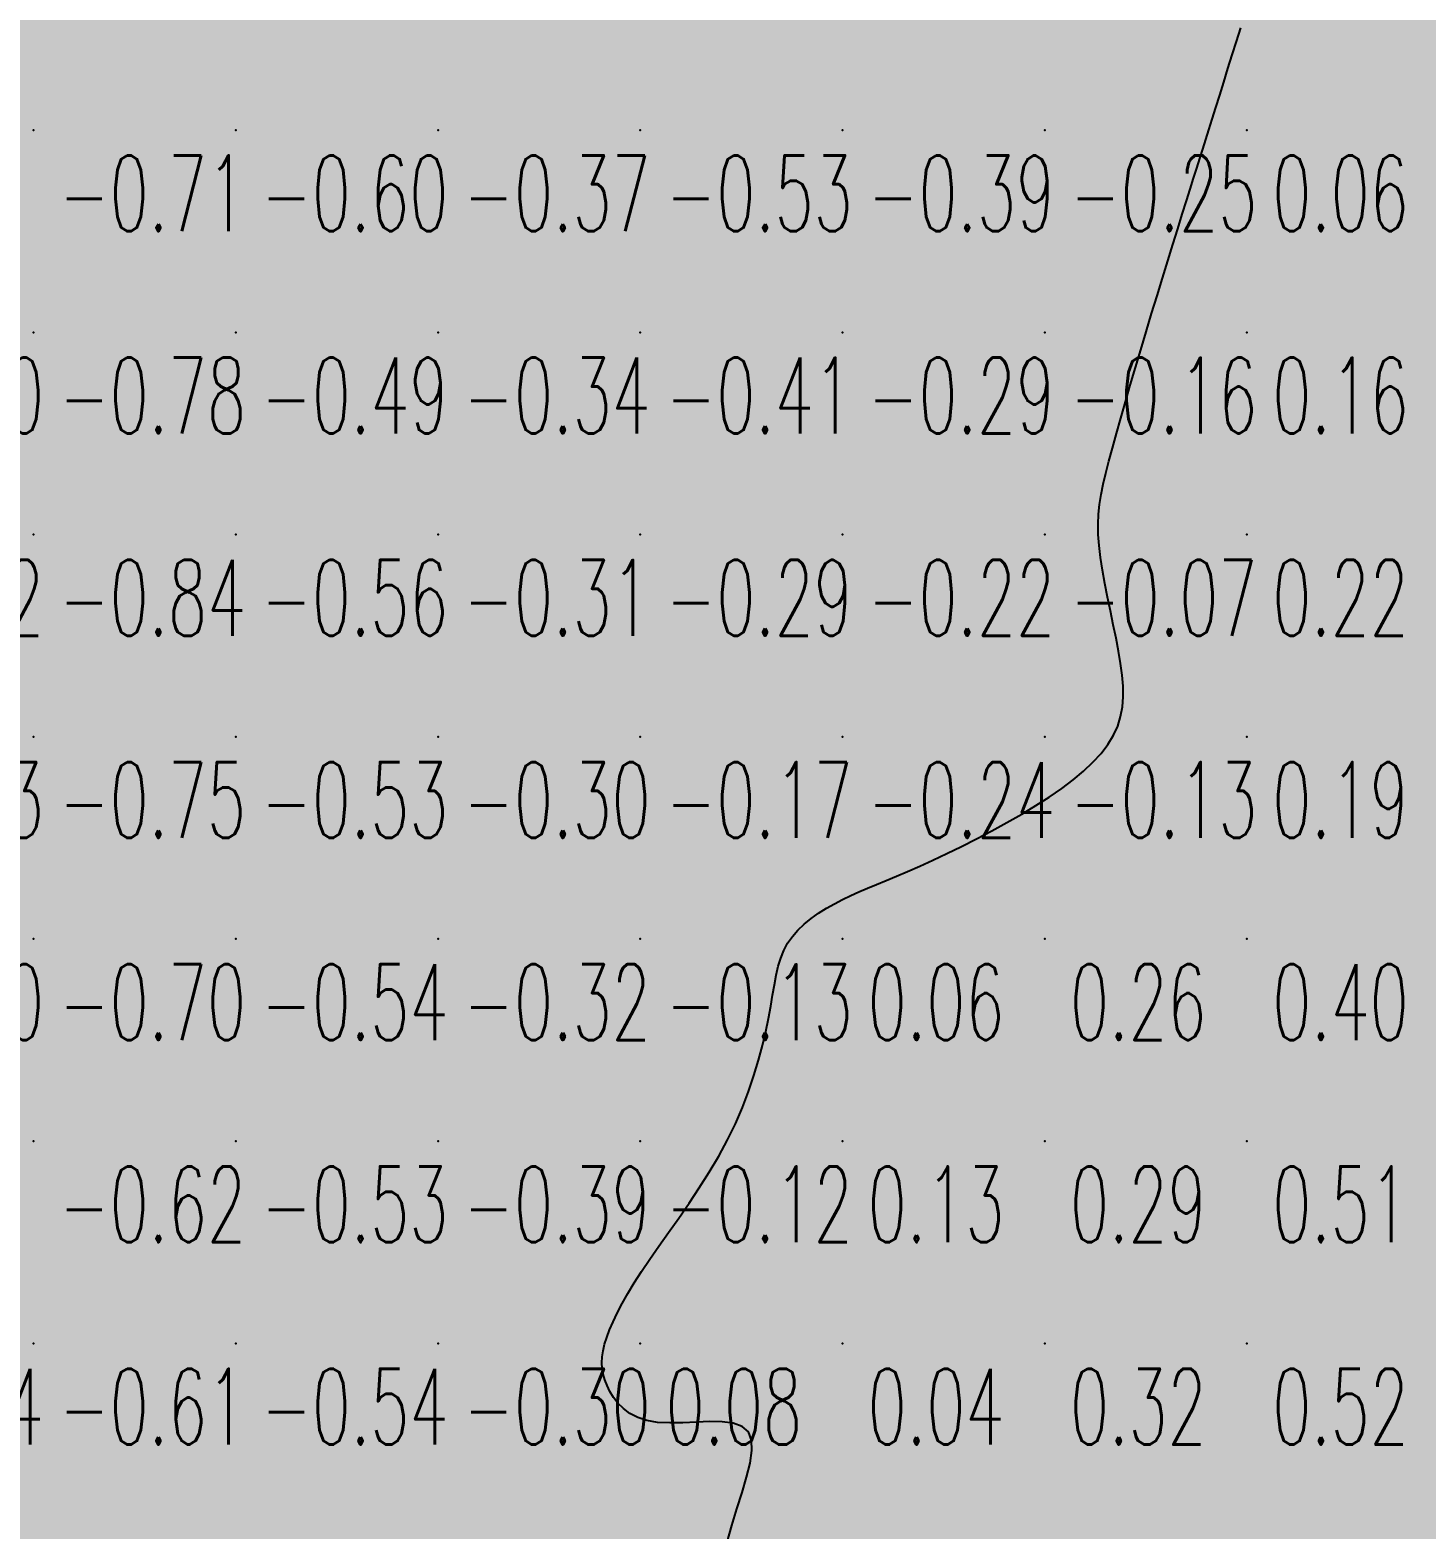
# Model space of a CAD drawing. Header units: millimetres. Extents: x 88261 to 90953, y 390274 to 392322.
# Drawn here: x 90540.1 to 90609.1, y 390658.1 to 390732.2 of the extents above; entities that cross this region are included whole.
import ezdxf
from ezdxf.enums import TextEntityAlignment as Align

# ---------------------------------------------------------------- set-up
doc = ezdxf.new("R2010")
doc.units = ezdxf.units.MM
doc.header["$LTSCALE"] = 25
for name, color, linetype in [('CN_04_00', 242, 'Continuous'), ('COTEAlt', 7, 'Continuous'), ('TN_COLORIAGE', 7, 'Continuous')]:
    doc.layers.add(name, color=color, linetype=linetype)
doc.styles.add('Simplex 1.0', font='Simplex.shx', dxfattribs={"width": 0.99, "height": 2.5})
doc.styles.get("Standard").update_dxf_attribs({"font": 'times.ttf'})

# ---------------------------------------------------------------- blocks, each defined once
blk = doc.blocks.new('COTE')
at = {"color": 0}
blk.add_point((0, 0), dxfattribs=at)
at = {"layer": 'COTEAlt'}
blk.add_attdef('ALT', text='', height=3.75, dxfattribs=at).set_placement((1.25, -1.25), align=Align.TOP_LEFT)

msp = doc.modelspace()

# ---------------------------------------------------------------- linework, layer by layer
at = {"layer": 'CN_04_00', "flags": 128}
msp.add_lwpolyline([(90574.553, 390657.401), (90574.777, 390658.231), (90575.028, 390659.057), (90575.281, 390659.859), (90575.506, 390660.62), (90575.677, 390661.319), (90575.767, 390661.938), (90575.748, 390662.458), (90575.593, 390662.858), (90575.285, 390663.129), (90574.843, 390663.287), (90574.298, 390663.36), (90573.682, 390663.372), (90573.023, 390663.35), (90572.354, 390663.319), (90571.704, 390663.305), (90571.103, 390663.334), (90570.576, 390663.426), (90570.123, 390663.577), (90569.738, 390663.777), (90569.414, 390664.015), (90569.145, 390664.282), (90568.925, 390664.568), (90568.748, 390664.863), (90568.607, 390665.157), (90568.497, 390665.442), (90568.418, 390665.721), (90568.369, 390665.999), (90568.351, 390666.28), (90568.364, 390666.57), (90568.408, 390666.872), (90568.483, 390667.193), (90568.59, 390667.538), (90568.729, 390667.909), (90568.901, 390668.31), (90569.108, 390668.741), (90569.352, 390669.205), (90569.633, 390669.702), (90569.954, 390670.234), (90570.316, 390670.802), (90570.721, 390671.408), (90571.167, 390672.052), (90571.647, 390672.73), (90572.148, 390673.44), (90572.658, 390674.175), (90573.167, 390674.933), (90573.663, 390675.71), (90574.134, 390676.5), (90574.569, 390677.3), (90574.959, 390678.105), (90575.304, 390678.909), (90575.607, 390679.704), (90575.87, 390680.484), (90576.098, 390681.242), (90576.291, 390681.971), (90576.454, 390682.663), (90576.589, 390683.312), (90576.7, 390683.913), (90576.795, 390684.467), (90576.882, 390684.978), (90576.972, 390685.45), (90577.074, 390685.888), (90577.195, 390686.294), (90577.346, 390686.673), (90577.536, 390687.028), (90577.77, 390687.363), (90578.047, 390687.678), (90578.359, 390687.975), (90578.701, 390688.253), (90579.067, 390688.513), (90579.451, 390688.756), (90579.847, 390688.982), (90580.249, 390689.192), (90580.653, 390689.386), (90581.064, 390689.571), (90581.489, 390689.753), (90581.935, 390689.939), (90582.409, 390690.134), (90582.917, 390690.344), (90583.467, 390690.578), (90584.065, 390690.84), (90584.716, 390691.136), (90585.41, 390691.463), (90586.135, 390691.816), (90586.88, 390692.192), (90587.632, 390692.586), (90588.379, 390692.993), (90589.109, 390693.411), (90589.81, 390693.833), (90590.471, 390694.257), (90591.087, 390694.682), (90591.655, 390695.111), (90592.172, 390695.542), (90592.633, 390695.977), (90593.036, 390696.416), (90593.376, 390696.861), (90593.651, 390697.312), (90593.858, 390697.77), (90594.003, 390698.239), (90594.09, 390698.722), (90594.127, 390699.222), (90594.12, 390699.744), (90594.075, 390700.291), (90593.998, 390700.866), (90593.896, 390701.474), (90593.774, 390702.115), (90593.64, 390702.781), (90593.5, 390703.462), (90593.36, 390704.146), (90593.228, 390704.823), (90593.108, 390705.482), (90593.009, 390706.113), (90592.936, 390706.704), (90592.896, 390707.249), (90592.887, 390707.759), (90592.908, 390708.246), (90592.958, 390708.727), (90593.037, 390709.215), (90593.141, 390709.724), (90593.271, 390710.269), (90593.425, 390710.864), (90593.601, 390711.52), (90593.797, 390712.233), (90594.01, 390712.994), (90594.239, 390713.798), (90594.481, 390714.634), (90594.734, 390715.497), (90594.995, 390716.378), (90595.262, 390717.27), (90595.533, 390718.164), (90595.804, 390719.052), (90596.072, 390719.924), (90596.334, 390720.772), (90596.587, 390721.586), (90596.828, 390722.358), (90597.053, 390723.077), (90597.259, 390723.736), (90597.445, 390724.328), (90597.613, 390724.866), (90597.769, 390725.364), (90597.917, 390725.837), (90598.063, 390726.3), (90598.21, 390726.77), (90598.363, 390727.26), (90598.528, 390727.786), (90598.708, 390728.36), (90598.901, 390728.974), (90599.103, 390729.619), (90599.311, 390730.283), (90599.522, 390730.957), (90599.733, 390731.63), (90599.94, 390732.292)], dxfattribs=at)
at = {"layer": 'TN_COLORIAGE', "color": 91}
for points in [[(90530.249, 390727.239, -0.656), (90540.249, 390727.239, -0.656), (90540.249, 390737.239, -0.656)], [(90530.249, 390737.239, -0.656), (90530.249, 390727.239, -0.656), (90540.249, 390737.239, -0.656)], [(90540.249, 390727.239, -0.654), (90550.249, 390727.239, -0.654), (90550.249, 390737.239, -0.654)], [(90540.249, 390737.239, -0.654), (90540.249, 390727.239, -0.654), (90550.249, 390737.239, -0.654)], [(90550.249, 390727.239, -0.567), (90560.249, 390727.239, -0.567), (90560.249, 390737.239, -0.567)], [(90550.249, 390737.239, -0.567), (90550.249, 390727.239, -0.567), (90560.249, 390737.239, -0.567)], [(90560.249, 390727.239, -0.63), (90570.249, 390727.239, -0.63), (90570.249, 390737.239, -0.63)], [(90560.249, 390737.239, -0.63), (90560.249, 390727.239, -0.63), (90570.249, 390737.239, -0.63)], [(90570.249, 390727.239, -0.493), (90580.249, 390727.239, -0.493), (90580.249, 390737.239, -0.493)], [(90570.249, 390737.239, -0.493), (90570.249, 390727.239, -0.493), (90580.249, 390737.239, -0.493)], [(90580.249, 390727.239, -0.352), (90590.249, 390727.239, -0.352), (90590.249, 390737.239, -0.352)], [(90580.249, 390737.239, -0.352), (90580.249, 390727.239, -0.352), (90590.249, 390737.239, -0.352)], [(90590.249, 390737.239, -0.039), (90590.249, 390727.239, -0.039), (90600.249, 390737.239, -0.039)], [(90590.249, 390727.239), (90598.357, 390727.239), (90600.249, 390737.239), (90600.249, 390733.277)], [(90530.249, 390717.239, -0.708), (90540.249, 390717.239, -0.708), (90540.249, 390727.239, -0.708)], [(90530.249, 390727.239, -0.708), (90530.249, 390717.239, -0.708), (90540.249, 390727.239, -0.708)], [(90540.249, 390717.239, -0.596), (90550.249, 390717.239, -0.596), (90550.249, 390727.239, -0.596)], [(90540.249, 390727.239, -0.596), (90540.249, 390717.239, -0.596), (90550.249, 390727.239, -0.596)], [(90550.249, 390717.239, -0.368), (90560.249, 390717.239, -0.368), (90560.249, 390727.239, -0.368)], [(90550.249, 390727.239, -0.368), (90550.249, 390717.239, -0.368), (90560.249, 390727.239, -0.368)], [(90560.249, 390717.239, -0.533), (90570.249, 390717.239, -0.533), (90570.249, 390727.239, -0.533)], [(90560.249, 390727.239, -0.533), (90560.249, 390717.239, -0.533), (90570.249, 390727.239, -0.533)], [(90570.249, 390717.239, -0.393), (90580.249, 390717.239, -0.393), (90580.249, 390727.239, -0.393)], [(90570.249, 390727.239, -0.393), (90570.249, 390717.239, -0.393), (90580.249, 390727.239, -0.393)], [(90580.249, 390717.239, -0.254), (90590.249, 390717.239, -0.254), (90590.249, 390727.239, -0.254)], [(90580.249, 390727.239, -0.254), (90580.249, 390717.239, -0.254), (90590.249, 390727.239, -0.254)], [(90590.249, 390727.239), (90598.357, 390727.239), (90590.249, 390717.239), (90597.494, 390724.484)], [(90595.223, 390717.239, -0.156), (90597.494, 390724.484, -0.156), (90590.249, 390717.239, -0.156)], [(90530.249, 390717.035, -0.776), (90533.76, 390710.751, -0.776), (90530.249, 390717.239, -0.776), (90540.249, 390717.239, -0.776)], [(90534.616, 390707.239, -0.776), (90533.76, 390710.751, -0.776), (90540.249, 390707.239, -0.776), (90540.249, 390717.239, -0.776)], [(90540.249, 390707.239, -0.492), (90550.249, 390707.239, -0.492), (90550.249, 390717.239, -0.492)], [(90540.249, 390717.239, -0.492), (90540.249, 390707.239, -0.492), (90550.249, 390717.239, -0.492)], [(90550.249, 390707.239, -0.339), (90560.249, 390707.239, -0.339), (90560.249, 390717.239, -0.339)], [(90550.249, 390717.239, -0.339), (90550.249, 390707.239, -0.339), (90560.249, 390717.239, -0.339)], [(90560.249, 390707.239, -0.415), (90570.249, 390707.239, -0.415), (90570.249, 390717.239, -0.415)], [(90560.249, 390717.239, -0.415), (90560.249, 390707.239, -0.415), (90570.249, 390717.239, -0.415)], [(90570.249, 390707.239, -0.288), (90580.249, 390707.239, -0.288), (90580.249, 390717.239, -0.288)], [(90570.249, 390717.239, -0.288), (90570.249, 390707.239, -0.288), (90580.249, 390717.239, -0.288)], [(90580.249, 390707.239, -0.156), (90590.249, 390707.239, -0.156), (90590.249, 390717.239, -0.156)], [(90580.249, 390717.239, -0.156), (90580.249, 390707.239, -0.156), (90590.249, 390717.239, -0.156)], [(90590.249, 390717.239), (90595.223, 390717.239), (90590.249, 390707.239), (90593.186, 390710.176)], [(90592.583, 390707.239, -0.065), (90593.186, 390710.176, -0.065), (90590.249, 390707.239, -0.065)], [(90534.757, 390701.748, -0.746), (90533.608, 390697.239, -0.746), (90540.249, 390707.239, -0.746), (90540.249, 390697.239, -0.746)], [(90534.616, 390707.239, -0.843), (90534.757, 390701.748, -0.843), (90540.249, 390707.239, -0.843)], [(90540.249, 390697.239, -0.559), (90550.249, 390697.239, -0.559), (90550.249, 390707.239, -0.559)], [(90540.249, 390707.239, -0.559), (90540.249, 390697.239, -0.559), (90550.249, 390707.239, -0.559)], [(90550.249, 390697.239, -0.312), (90560.249, 390697.239, -0.312), (90560.249, 390707.239, -0.312)], [(90550.249, 390707.239, -0.312), (90550.249, 390697.239, -0.312), (90560.249, 390707.239, -0.312)], [(90560.249, 390697.239, -0.294), (90570.249, 390697.239, -0.294), (90570.249, 390707.239, -0.294)], [(90560.249, 390707.239, -0.294), (90560.249, 390697.239, -0.294), (90570.249, 390707.239, -0.294)], [(90570.249, 390697.239, -0.22), (90580.249, 390697.239, -0.22), (90580.249, 390707.239, -0.22)], [(90570.249, 390707.239, -0.22), (90570.249, 390697.239, -0.22), (90580.249, 390707.239, -0.22)], [(90580.249, 390697.239, -0.065), (90590.249, 390697.239, -0.065), (90590.249, 390707.239, -0.065)], [(90580.249, 390707.239, -0.065), (90580.249, 390697.239, -0.065), (90590.249, 390707.239, -0.065)], [(90590.249, 390697.239), (90594.1, 390701.091), (90590.249, 390707.239), (90592.583, 390707.239)], [(90594.1, 390701.091, -0.135), (90594.39, 390697.239, -0.135), (90590.249, 390697.239, -0.135)], [(90530.249, 390687.239, -0.746), (90540.249, 390687.239, -0.746), (90540.249, 390697.239, -0.746)], [(90530.249, 390687.565, -0.746), (90533.608, 390697.239, -0.746), (90530.249, 390687.239, -0.746), (90540.249, 390697.239, -0.746)], [(90540.249, 390687.239, -0.528), (90550.249, 390687.239, -0.528), (90550.249, 390697.239, -0.528)], [(90540.249, 390697.239, -0.528), (90540.249, 390687.239, -0.528), (90550.249, 390697.239, -0.528)], [(90550.249, 390687.239, -0.301), (90560.249, 390687.239, -0.301), (90560.249, 390697.239, -0.301)], [(90550.249, 390697.239, -0.301), (90550.249, 390687.239, -0.301), (90560.249, 390697.239, -0.301)], [(90560.249, 390687.239, -0.171), (90570.249, 390687.239, -0.171), (90570.249, 390697.239, -0.171)], [(90560.249, 390697.239, -0.171), (90560.249, 390687.239, -0.171), (90570.249, 390697.239, -0.171)], [(90580.249, 390697.239), (90580.249, 390689.362), (90570.249, 390687.239), (90577.027, 390687.239)], [(90570.249, 390697.239, -0.238), (90570.249, 390687.239, -0.238), (90580.249, 390697.239, -0.238)], [(90580.249, 390697.239), (90580.249, 390689.362), (90590.249, 390697.239), (90583.473, 390690.464)], [(90590.249, 390693.823, -0.135), (90583.473, 390690.464, -0.135), (90590.249, 390697.239, -0.135)], [(90590.249, 390693.823, -0.135), (90594.39, 390697.239, -0.135), (90590.249, 390697.239, -0.135)], [(90530.249, 390677.239, -0.696), (90540.249, 390677.239, -0.696), (90540.249, 390687.239, -0.696)], [(90530.249, 390687.239, -0.696), (90530.249, 390677.239, -0.696), (90540.249, 390687.239, -0.696)], [(90540.249, 390677.239, -0.538), (90550.249, 390677.239, -0.538), (90550.249, 390687.239, -0.538)], [(90540.249, 390687.239, -0.538), (90540.249, 390677.239, -0.538), (90550.249, 390687.239, -0.538)], [(90550.249, 390677.239, -0.32), (90560.249, 390677.239, -0.32), (90560.249, 390687.239, -0.32)], [(90550.249, 390687.239, -0.32), (90550.249, 390677.239, -0.32), (90560.249, 390687.239, -0.32)], [(90560.249, 390677.239, -0.135), (90570.249, 390677.239, -0.135), (90570.249, 390687.239, -0.135)], [(90560.249, 390687.239, -0.135), (90560.249, 390677.239, -0.135), (90570.249, 390687.239, -0.135)], [(90570.249, 390687.239), (90577.027, 390687.239), (90570.249, 390677.239), (90576.858, 390683.848)], [(90575.077, 390677.239, -0.125), (90576.858, 390683.848, -0.125), (90570.249, 390677.239, -0.125)], [(90530.249, 390667.239, -0.619), (90540.249, 390667.239, -0.619), (90540.249, 390677.239, -0.619)], [(90530.249, 390677.239, -0.619), (90530.249, 390667.239, -0.619), (90540.249, 390677.239, -0.619)], [(90540.249, 390667.239, -0.526), (90550.249, 390667.239, -0.526), (90550.249, 390677.239, -0.526)], [(90540.249, 390677.239, -0.526), (90540.249, 390667.239, -0.526), (90550.249, 390677.239, -0.526)], [(90550.249, 390667.239, -0.386), (90560.249, 390667.239, -0.386), (90560.249, 390677.239, -0.386)], [(90550.249, 390677.239, -0.386), (90550.249, 390667.239, -0.386), (90560.249, 390677.239, -0.386)], [(90560.249, 390667.239), (90568.252, 390667.239), (90570.249, 390677.239), (90570.249, 390670.992)], [(90560.249, 390677.239, -0.125), (90560.249, 390667.239, -0.125), (90570.249, 390677.239, -0.125)], [(90575.077, 390677.239, -0.125), (90570.249, 390670.992, -0.125), (90570.249, 390677.239, -0.125)], [(90530.249, 390657.239, -0.612), (90540.249, 390657.239, -0.612), (90540.249, 390667.239, -0.612)], [(90530.249, 390667.239, -0.612), (90530.249, 390657.239, -0.612), (90540.249, 390667.239, -0.612)], [(90540.249, 390657.239, -0.545), (90550.249, 390657.239, -0.545), (90550.249, 390667.239, -0.545)], [(90540.249, 390667.239, -0.545), (90540.249, 390657.239, -0.545), (90550.249, 390667.239, -0.545)], [(90550.249, 390657.239, -0.301), (90560.249, 390657.239, -0.301), (90560.249, 390667.239, -0.301)], [(90550.249, 390667.239, -0.301), (90550.249, 390657.239, -0.301), (90560.249, 390667.239, -0.301)], [(90560.249, 390657.239), (90568.285, 390665.276), (90560.249, 390667.239), (90568.252, 390667.239)], [(90560.249, 390657.239), (90568.285, 390665.276), (90570.249, 390657.239), (90570.249, 390662.6)], [(90573.964, 390657.239, -0.087), (90577.337, 390664.328, -0.087), (90570.249, 390657.239, -0.087)], [(90570.249, 390662.6, -0.087), (90577.337, 390664.328, -0.087), (90570.249, 390657.239, -0.087)]]:
    msp.add_solid(points, dxfattribs=at)
at = {"layer": 'TN_COLORIAGE', "color": 81}
for points in [[(90600.249, 390733.277, 0.275), (90601.49, 390737.239, 0.275), (90600.249, 390727.239, 0.275), (90610.249, 390737.239, 0.275)], [(90600.249, 390727.239, 0.275), (90610.249, 390727.239, 0.275), (90610.249, 390737.239, 0.275)], [(90600.249, 390733.277, 0.059), (90598.357, 390727.239, 0.059), (90600.249, 390727.239, 0.059)], [(90597.494, 390724.484, 0.158), (90595.223, 390717.239, 0.158), (90600.249, 390727.239, 0.158), (90600.249, 390717.239, 0.158)], [(90597.494, 390724.484, 0.059), (90598.357, 390727.239, 0.059), (90600.249, 390727.239, 0.059)], [(90600.249, 390727.239, 0.373), (90600.249, 390717.239, 0.373), (90610.249, 390727.239, 0.373)], [(90600.249, 390717.239, 0.373), (90610.249, 390717.239, 0.373), (90610.249, 390727.239, 0.373)], [(90593.186, 390710.176, 0.215), (90592.583, 390707.239, 0.215), (90600.249, 390717.239, 0.215), (90600.249, 390707.239, 0.215)], [(90593.186, 390710.176, 0.158), (90595.223, 390717.239, 0.158), (90600.249, 390717.239, 0.158)], [(90600.249, 390717.239, 0.471), (90600.249, 390707.239, 0.471), (90610.249, 390717.239, 0.471)], [(90600.249, 390707.239, 0.471), (90610.249, 390707.239, 0.471), (90610.249, 390717.239, 0.471)], [(90592.583, 390707.239, 0.215), (90594.1, 390701.091, 0.215), (90600.249, 390707.239, 0.215)], [(90594.39, 390697.239, 0.215), (90594.1, 390701.091, 0.215), (90600.249, 390697.239, 0.215), (90600.249, 390707.239, 0.215)], [(90600.249, 390707.239, 0.496), (90600.249, 390697.239, 0.496), (90610.249, 390707.239, 0.496)], [(90600.249, 390697.239, 0.496), (90610.249, 390697.239, 0.496), (90610.249, 390707.239, 0.496)], [(90594.39, 390697.239, 0.26), (90590.249, 390693.823, 0.26), (90600.249, 390697.239, 0.26), (90590.249, 390687.239, 0.26)], [(90590.249, 390687.239, 0.191), (90600.249, 390687.239, 0.191), (90600.249, 390697.239, 0.191)], [(90600.249, 390697.239, 0.474), (90600.249, 390687.239, 0.474), (90610.249, 390697.239, 0.474)], [(90600.249, 390687.239, 0.474), (90610.249, 390687.239, 0.474), (90610.249, 390697.239, 0.474)], [(90583.473, 390690.464, 0.26), (90590.249, 390693.823, 0.26), (90580.249, 390687.239, 0.26), (90590.249, 390687.239, 0.26)], [(90583.473, 390690.464, 0.064), (90580.249, 390689.362, 0.064), (90580.249, 390687.239, 0.064)], [(90577.027, 390687.239, 0.064), (90580.249, 390689.362, 0.064), (90580.249, 390687.239, 0.064)], [(90576.858, 390683.848, 0.134), (90575.077, 390677.239, 0.134), (90580.249, 390687.239, 0.134), (90580.249, 390677.239, 0.134)], [(90576.858, 390683.848, 0.064), (90577.027, 390687.239, 0.064), (90580.249, 390687.239, 0.064)], [(90580.249, 390677.239, 0.26), (90590.249, 390677.239, 0.26), (90590.249, 390687.239, 0.26)], [(90580.249, 390687.239, 0.26), (90580.249, 390677.239, 0.26), (90590.249, 390687.239, 0.26)], [(90590.249, 390687.239, 0.402), (90590.249, 390677.239, 0.402), (90600.249, 390687.239, 0.402)], [(90590.249, 390677.239, 0.402), (90600.249, 390677.239, 0.402), (90600.249, 390687.239, 0.402)], [(90600.249, 390687.239, 0.545), (90600.249, 390677.239, 0.545), (90610.249, 390687.239, 0.545)], [(90600.249, 390677.239, 0.545), (90610.249, 390677.239, 0.545), (90610.249, 390687.239, 0.545)], [(90570.249, 390667.239, 0.134), (90580.249, 390667.239, 0.134), (90580.249, 390677.239, 0.134)], [(90570.249, 390670.992, 0.134), (90575.077, 390677.239, 0.134), (90570.249, 390667.239, 0.134), (90580.249, 390677.239, 0.134)], [(90580.249, 390667.239, 0.29), (90590.249, 390667.239, 0.29), (90590.249, 390677.239, 0.29)], [(90580.249, 390677.239, 0.29), (90580.249, 390667.239, 0.29), (90590.249, 390677.239, 0.29)], [(90590.249, 390677.239, 0.513), (90590.249, 390667.239, 0.513), (90600.249, 390677.239, 0.513)], [(90590.249, 390667.239, 0.513), (90600.249, 390667.239, 0.513), (90600.249, 390677.239, 0.513)], [(90600.249, 390677.239, 0.736), (90600.249, 390667.239, 0.736), (90610.249, 390677.239, 0.736)], [(90600.249, 390667.239, 0.736), (90610.249, 390667.239, 0.736), (90610.249, 390677.239, 0.736)], [(90570.249, 390670.992, 0.075), (90568.252, 390667.239, 0.075), (90570.249, 390667.239, 0.075)], [(90568.252, 390667.239, 0.075), (90568.285, 390665.276, 0.075), (90570.249, 390667.239, 0.075)], [(90570.249, 390662.6, 0.075), (90568.285, 390665.276, 0.075), (90570.249, 390667.239, 0.075)], [(90577.337, 390664.328, 0.075), (90570.249, 390662.6, 0.075), (90580.249, 390667.239, 0.075), (90570.249, 390667.239, 0.075)], [(90577.337, 390664.328, 0.147), (90573.964, 390657.239, 0.147), (90580.249, 390667.239, 0.147), (90580.249, 390657.239, 0.147)], [(90580.249, 390657.239, 0.317), (90590.249, 390657.239, 0.317), (90590.249, 390667.239, 0.317)], [(90580.249, 390667.239, 0.317), (90580.249, 390657.239, 0.317), (90590.249, 390667.239, 0.317)], [(90590.249, 390667.239, 0.515), (90590.249, 390657.239, 0.515), (90600.249, 390667.239, 0.515)], [(90590.249, 390657.239, 0.515), (90600.249, 390657.239, 0.515), (90600.249, 390667.239, 0.515)], [(90600.249, 390667.239, 0.738), (90600.249, 390657.239, 0.738), (90610.249, 390667.239, 0.738)], [(90600.249, 390657.239, 0.738), (90610.249, 390657.239, 0.738), (90610.249, 390667.239, 0.738)]]:
    msp.add_solid(points, dxfattribs=at)

# ---------------------------------------------------------------- block references
at = {"layer": 'COTEAlt'}
ref = msp.add_blockref('COTE', (90540.249, 390727.239), dxfattribs=at)
ref.add_attrib('ALT', '-0.71', dxfattribs={"height": 3.75, "style": 'Simplex 1.0', "width": 0.6}).set_placement((90541.499, 390725.989), align=Align.TOP_LEFT)
ref = msp.add_blockref('COTE', (90550.249, 390727.239), dxfattribs=at)
ref.add_attrib('ALT', '-0.60', dxfattribs={"height": 3.75, "style": 'Simplex 1.0', "width": 0.6}).set_placement((90551.499, 390725.989), align=Align.TOP_LEFT)
ref = msp.add_blockref('COTE', (90560.249, 390727.239), dxfattribs=at)
ref.add_attrib('ALT', '-0.37', dxfattribs={"height": 3.75, "style": 'Simplex 1.0', "width": 0.6}).set_placement((90561.499, 390725.989), align=Align.TOP_LEFT)
ref = msp.add_blockref('COTE', (90570.249, 390727.239), dxfattribs=at)
ref.add_attrib('ALT', '-0.53', dxfattribs={"height": 3.75, "style": 'Simplex 1.0', "width": 0.6}).set_placement((90571.499, 390725.989), align=Align.TOP_LEFT)
ref = msp.add_blockref('COTE', (90580.249, 390727.239), dxfattribs=at)
ref.add_attrib('ALT', '-0.39', dxfattribs={"height": 3.75, "style": 'Simplex 1.0', "width": 0.6}).set_placement((90581.499, 390725.989), align=Align.TOP_LEFT)
ref = msp.add_blockref('COTE', (90590.249, 390727.239), dxfattribs=at)
ref.add_attrib('ALT', '-0.25', dxfattribs={"height": 3.75, "style": 'Simplex 1.0', "width": 0.6}).set_placement((90591.499, 390725.989), align=Align.TOP_LEFT)
ref = msp.add_blockref('COTE', (90600.249, 390727.239), dxfattribs=at)
ref.add_attrib('ALT', '0.06', dxfattribs={"height": 3.75, "style": 'Simplex 1.0', "width": 0.6}).set_placement((90601.499, 390725.989), align=Align.TOP_LEFT)
ref = msp.add_blockref('COTE', (90530.249, 390717.239), dxfattribs=at)
ref.add_attrib('ALT', '-1.00', dxfattribs={"height": 3.75, "style": 'Simplex 1.0', "width": 0.6}).set_placement((90531.499, 390715.989), align=Align.TOP_LEFT)
ref = msp.add_blockref('COTE', (90540.249, 390717.239), dxfattribs=at)
ref.add_attrib('ALT', '-0.78', dxfattribs={"height": 3.75, "style": 'Simplex 1.0', "width": 0.6}).set_placement((90541.499, 390715.989), align=Align.TOP_LEFT)
ref = msp.add_blockref('COTE', (90550.249, 390717.239), dxfattribs=at)
ref.add_attrib('ALT', '-0.49', dxfattribs={"height": 3.75, "style": 'Simplex 1.0', "width": 0.6}).set_placement((90551.499, 390715.989), align=Align.TOP_LEFT)
ref = msp.add_blockref('COTE', (90560.249, 390717.239), dxfattribs=at)
ref.add_attrib('ALT', '-0.34', dxfattribs={"height": 3.75, "style": 'Simplex 1.0', "width": 0.6}).set_placement((90561.499, 390715.989), align=Align.TOP_LEFT)
ref = msp.add_blockref('COTE', (90570.249, 390717.239), dxfattribs=at)
ref.add_attrib('ALT', '-0.41', dxfattribs={"height": 3.75, "style": 'Simplex 1.0', "width": 0.6}).set_placement((90571.499, 390715.989), align=Align.TOP_LEFT)
ref = msp.add_blockref('COTE', (90580.249, 390717.239), dxfattribs=at)
ref.add_attrib('ALT', '-0.29', dxfattribs={"height": 3.75, "style": 'Simplex 1.0', "width": 0.6}).set_placement((90581.499, 390715.989), align=Align.TOP_LEFT)
ref = msp.add_blockref('COTE', (90590.249, 390717.239), dxfattribs=at)
ref.add_attrib('ALT', '-0.16', dxfattribs={"height": 3.75, "style": 'Simplex 1.0', "width": 0.6}).set_placement((90591.499, 390715.989), align=Align.TOP_LEFT)
ref = msp.add_blockref('COTE', (90600.249, 390717.239), dxfattribs=at)
ref.add_attrib('ALT', '0.16', dxfattribs={"height": 3.75, "style": 'Simplex 1.0', "width": 0.6}).set_placement((90601.499, 390715.989), align=Align.TOP_LEFT)
ref = msp.add_blockref('COTE', (90530.249, 390707.239), dxfattribs=at)
ref.add_attrib('ALT', '-1.12', dxfattribs={"height": 3.75, "style": 'Simplex 1.0', "width": 0.6}).set_placement((90531.499, 390705.989), align=Align.TOP_LEFT)
ref = msp.add_blockref('COTE', (90540.249, 390707.239), dxfattribs=at)
ref.add_attrib('ALT', '-0.84', dxfattribs={"height": 3.75, "style": 'Simplex 1.0', "width": 0.6}).set_placement((90541.499, 390705.989), align=Align.TOP_LEFT)
ref = msp.add_blockref('COTE', (90550.249, 390707.239), dxfattribs=at)
ref.add_attrib('ALT', '-0.56', dxfattribs={"height": 3.75, "style": 'Simplex 1.0', "width": 0.6}).set_placement((90551.499, 390705.989), align=Align.TOP_LEFT)
ref = msp.add_blockref('COTE', (90560.249, 390707.239), dxfattribs=at)
ref.add_attrib('ALT', '-0.31', dxfattribs={"height": 3.75, "style": 'Simplex 1.0', "width": 0.6}).set_placement((90561.499, 390705.989), align=Align.TOP_LEFT)
ref = msp.add_blockref('COTE', (90570.249, 390707.239), dxfattribs=at)
ref.add_attrib('ALT', '-0.29', dxfattribs={"height": 3.75, "style": 'Simplex 1.0', "width": 0.6}).set_placement((90571.499, 390705.989), align=Align.TOP_LEFT)
ref = msp.add_blockref('COTE', (90580.249, 390707.239), dxfattribs=at)
ref.add_attrib('ALT', '-0.22', dxfattribs={"height": 3.75, "style": 'Simplex 1.0', "width": 0.6}).set_placement((90581.499, 390705.989), align=Align.TOP_LEFT)
ref = msp.add_blockref('COTE', (90590.249, 390707.239), dxfattribs=at)
ref.add_attrib('ALT', '-0.07', dxfattribs={"height": 3.75, "style": 'Simplex 1.0', "width": 0.6}).set_placement((90591.499, 390705.989), align=Align.TOP_LEFT)
ref = msp.add_blockref('COTE', (90600.249, 390707.239), dxfattribs=at)
ref.add_attrib('ALT', '0.22', dxfattribs={"height": 3.75, "style": 'Simplex 1.0', "width": 0.6}).set_placement((90601.499, 390705.989), align=Align.TOP_LEFT)
ref = msp.add_blockref('COTE', (90530.249, 390697.239), dxfattribs=at)
ref.add_attrib('ALT', '-1.13', dxfattribs={"height": 3.75, "style": 'Simplex 1.0', "width": 0.6}).set_placement((90531.499, 390695.989), align=Align.TOP_LEFT)
ref = msp.add_blockref('COTE', (90540.249, 390697.239), dxfattribs=at)
ref.add_attrib('ALT', '-0.75', dxfattribs={"height": 3.75, "style": 'Simplex 1.0', "width": 0.6}).set_placement((90541.499, 390695.989), align=Align.TOP_LEFT)
ref = msp.add_blockref('COTE', (90550.249, 390697.239), dxfattribs=at)
ref.add_attrib('ALT', '-0.53', dxfattribs={"height": 3.75, "style": 'Simplex 1.0', "width": 0.6}).set_placement((90551.499, 390695.989), align=Align.TOP_LEFT)
ref = msp.add_blockref('COTE', (90560.249, 390697.239), dxfattribs=at)
ref.add_attrib('ALT', '-0.30', dxfattribs={"height": 3.75, "style": 'Simplex 1.0', "width": 0.6}).set_placement((90561.499, 390695.989), align=Align.TOP_LEFT)
ref = msp.add_blockref('COTE', (90570.249, 390697.239), dxfattribs=at)
ref.add_attrib('ALT', '-0.17', dxfattribs={"height": 3.75, "style": 'Simplex 1.0', "width": 0.6}).set_placement((90571.499, 390695.989), align=Align.TOP_LEFT)
ref = msp.add_blockref('COTE', (90580.249, 390697.239), dxfattribs=at)
ref.add_attrib('ALT', '-0.24', dxfattribs={"height": 3.75, "style": 'Simplex 1.0', "width": 0.6}).set_placement((90581.499, 390695.989), align=Align.TOP_LEFT)
ref = msp.add_blockref('COTE', (90590.249, 390697.239), dxfattribs=at)
ref.add_attrib('ALT', '-0.13', dxfattribs={"height": 3.75, "style": 'Simplex 1.0', "width": 0.6}).set_placement((90591.499, 390695.989), align=Align.TOP_LEFT)
ref = msp.add_blockref('COTE', (90600.249, 390697.239), dxfattribs=at)
ref.add_attrib('ALT', '0.19', dxfattribs={"height": 3.75, "style": 'Simplex 1.0', "width": 0.6}).set_placement((90601.499, 390695.989), align=Align.TOP_LEFT)
ref = msp.add_blockref('COTE', (90530.249, 390687.239), dxfattribs=at)
ref.add_attrib('ALT', '-1.00', dxfattribs={"height": 3.75, "style": 'Simplex 1.0', "width": 0.6}).set_placement((90531.499, 390685.989), align=Align.TOP_LEFT)
ref = msp.add_blockref('COTE', (90540.249, 390687.239), dxfattribs=at)
ref.add_attrib('ALT', '-0.70', dxfattribs={"height": 3.75, "style": 'Simplex 1.0', "width": 0.6}).set_placement((90541.499, 390685.989), align=Align.TOP_LEFT)
ref = msp.add_blockref('COTE', (90550.249, 390687.239), dxfattribs=at)
ref.add_attrib('ALT', '-0.54', dxfattribs={"height": 3.75, "style": 'Simplex 1.0', "width": 0.6}).set_placement((90551.499, 390685.989), align=Align.TOP_LEFT)
ref = msp.add_blockref('COTE', (90560.249, 390687.239), dxfattribs=at)
ref.add_attrib('ALT', '-0.32', dxfattribs={"height": 3.75, "style": 'Simplex 1.0', "width": 0.6}).set_placement((90561.499, 390685.989), align=Align.TOP_LEFT)
ref = msp.add_blockref('COTE', (90570.249, 390687.239), dxfattribs=at)
ref.add_attrib('ALT', '-0.13', dxfattribs={"height": 3.75, "style": 'Simplex 1.0', "width": 0.6}).set_placement((90571.499, 390685.989), align=Align.TOP_LEFT)
ref = msp.add_blockref('COTE', (90580.249, 390687.239), dxfattribs=at)
ref.add_attrib('ALT', '0.06', dxfattribs={"height": 3.75, "style": 'Simplex 1.0', "width": 0.6}).set_placement((90581.499, 390685.989), align=Align.TOP_LEFT)
ref = msp.add_blockref('COTE', (90590.249, 390687.239), dxfattribs=at)
ref.add_attrib('ALT', '0.26', dxfattribs={"height": 3.75, "style": 'Simplex 1.0', "width": 0.6}).set_placement((90591.499, 390685.989), align=Align.TOP_LEFT)
ref = msp.add_blockref('COTE', (90600.249, 390687.239), dxfattribs=at)
ref.add_attrib('ALT', '0.40', dxfattribs={"height": 3.75, "style": 'Simplex 1.0', "width": 0.6}).set_placement((90601.499, 390685.989), align=Align.TOP_LEFT)
ref = msp.add_blockref('COTE', (90540.249, 390677.239), dxfattribs=at)
ref.add_attrib('ALT', '-0.62', dxfattribs={"height": 3.75, "style": 'Simplex 1.0', "width": 0.6}).set_placement((90541.499, 390675.989), align=Align.TOP_LEFT)
ref = msp.add_blockref('COTE', (90550.249, 390677.239), dxfattribs=at)
ref.add_attrib('ALT', '-0.53', dxfattribs={"height": 3.75, "style": 'Simplex 1.0', "width": 0.6}).set_placement((90551.499, 390675.989), align=Align.TOP_LEFT)
ref = msp.add_blockref('COTE', (90560.249, 390677.239), dxfattribs=at)
ref.add_attrib('ALT', '-0.39', dxfattribs={"height": 3.75, "style": 'Simplex 1.0', "width": 0.6}).set_placement((90561.499, 390675.989), align=Align.TOP_LEFT)
ref = msp.add_blockref('COTE', (90570.249, 390677.239), dxfattribs=at)
ref.add_attrib('ALT', '-0.12', dxfattribs={"height": 3.75, "style": 'Simplex 1.0', "width": 0.6}).set_placement((90571.499, 390675.989), align=Align.TOP_LEFT)
ref = msp.add_blockref('COTE', (90580.249, 390677.239), dxfattribs=at)
ref.add_attrib('ALT', '0.13', dxfattribs={"height": 3.75, "style": 'Simplex 1.0', "width": 0.6}).set_placement((90581.499, 390675.989), align=Align.TOP_LEFT)
ref = msp.add_blockref('COTE', (90590.249, 390677.239), dxfattribs=at)
ref.add_attrib('ALT', '0.29', dxfattribs={"height": 3.75, "style": 'Simplex 1.0', "width": 0.6}).set_placement((90591.499, 390675.989), align=Align.TOP_LEFT)
ref = msp.add_blockref('COTE', (90600.249, 390677.239), dxfattribs=at)
ref.add_attrib('ALT', '0.51', dxfattribs={"height": 3.75, "style": 'Simplex 1.0', "width": 0.6}).set_placement((90601.499, 390675.989), align=Align.TOP_LEFT)
ref = msp.add_blockref('COTE', (90530.249, 390667.239), dxfattribs=at)
ref.add_attrib('ALT', '-0.84', dxfattribs={"height": 3.75, "style": 'Simplex 1.0', "width": 0.6}).set_placement((90531.499, 390665.989), align=Align.TOP_LEFT)
ref = msp.add_blockref('COTE', (90540.249, 390667.239), dxfattribs=at)
ref.add_attrib('ALT', '-0.61', dxfattribs={"height": 3.75, "style": 'Simplex 1.0', "width": 0.6}).set_placement((90541.499, 390665.989), align=Align.TOP_LEFT)
ref = msp.add_blockref('COTE', (90550.249, 390667.239), dxfattribs=at)
ref.add_attrib('ALT', '-0.54', dxfattribs={"height": 3.75, "style": 'Simplex 1.0', "width": 0.6}).set_placement((90551.499, 390665.989), align=Align.TOP_LEFT)
ref = msp.add_blockref('COTE', (90560.249, 390667.239), dxfattribs=at)
ref.add_attrib('ALT', '-0.30', dxfattribs={"height": 3.75, "style": 'Simplex 1.0', "width": 0.6}).set_placement((90561.499, 390665.989), align=Align.TOP_LEFT)
ref = msp.add_blockref('COTE', (90570.249, 390667.239), dxfattribs=at)
ref.add_attrib('ALT', '0.08', dxfattribs={"height": 3.75, "style": 'Simplex 1.0', "width": 0.6}).set_placement((90571.499, 390665.989), align=Align.TOP_LEFT)
ref = msp.add_blockref('COTE', (90580.249, 390667.239), dxfattribs=at)
ref.add_attrib('ALT', '0.04', dxfattribs={"height": 3.75, "style": 'Simplex 1.0', "width": 0.6}).set_placement((90581.499, 390665.989), align=Align.TOP_LEFT)
ref = msp.add_blockref('COTE', (90590.249, 390667.239), dxfattribs=at)
ref.add_attrib('ALT', '0.32', dxfattribs={"height": 3.75, "style": 'Simplex 1.0', "width": 0.6}).set_placement((90591.499, 390665.989), align=Align.TOP_LEFT)
ref = msp.add_blockref('COTE', (90600.249, 390667.239), dxfattribs=at)
ref.add_attrib('ALT', '0.52', dxfattribs={"height": 3.75, "style": 'Simplex 1.0', "width": 0.6}).set_placement((90601.499, 390665.989), align=Align.TOP_LEFT)

doc.saveas('drawing.dxf')
